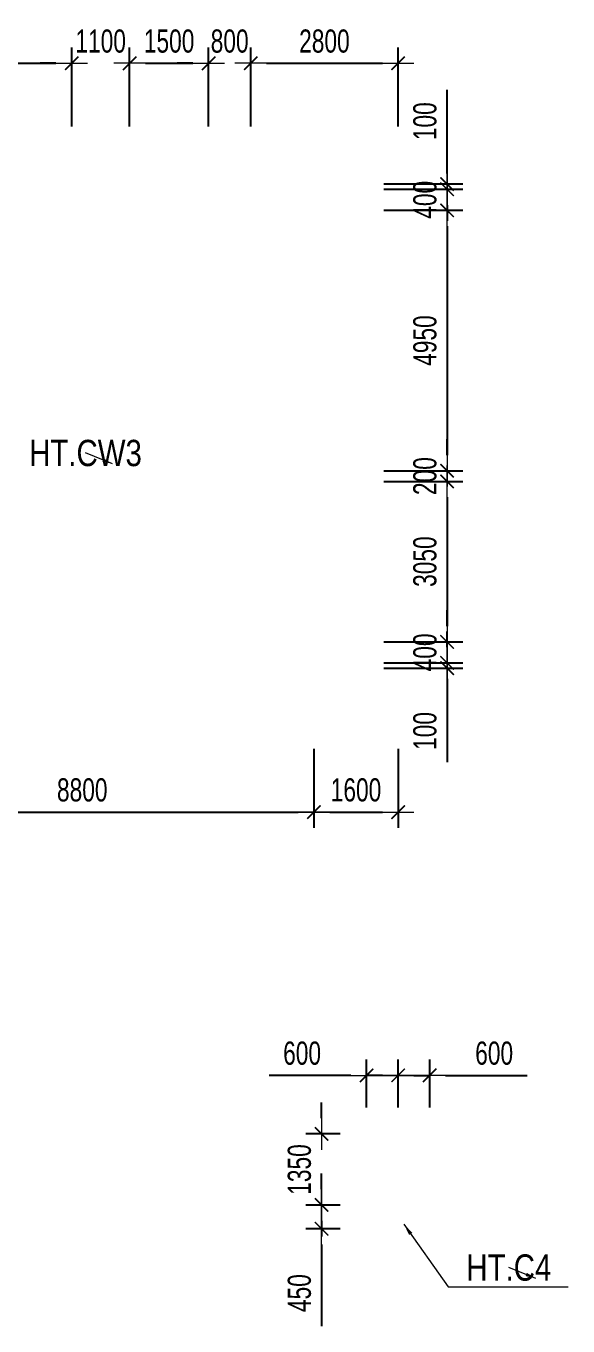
# Model space of a CAD drawing. Header units: millimetres. Extents: x -259680 to 286077, y -1281 to 94455.
# Drawn here: x 174882 to 185176, y 6601 to 31302 of the extents above; entities that cross this region are included whole.
import ezdxf
from ezdxf.enums import TextEntityAlignment as Align

# ---------------------------------------------------------------- set-up
doc = ezdxf.new("R2010")
doc.units = ezdxf.units.MM
doc.layers.get('0').update_dxf_attribs({"lineweight": 20})
doc.layers.get('Defpoints').update_dxf_attribs({"color": 151, "lineweight": 9})
for name, color, linetype, lineweight in [('$1$NDC_S_ANNO', 7, 'Continuous', 20), ('$1$NDC_S_BEAM NAME', 7, 'Continuous', 9), ('$1$NDC_S_DIM', 1, 'Continuous', 15), ('$1$NDC_S_VN TEXT', 7, 'Continuous', 20), ('NDC_S_DIM', 1, 'Continuous', 15)]:
    doc.layers.add(name, color=color, linetype=linetype, lineweight=lineweight)
doc.styles.add('$1$NDC_DIM', font='', dxfattribs={"width": 0.75})
doc.styles.add('$2$ARIAL', font='arial.ttf', dxfattribs={"width": 0.8})
doc.styles.add('NDC_DIM', font='', dxfattribs={"width": 0.75})
doc.styles.get('$1$NDC_DIM').set_extended_font_data('Dotum')
doc.styles.get('NDC_DIM').set_extended_font_data('Dotum')
doc.dimstyles.new('$0$NDC_dim_150', dxfattribs={"dimscale": 150, "dimtxt": 2.2, "dimasz": 1.5, "dimexe": 1.5, "dimexo": 2.5, "dimgap": 1, "dimtad": 1, "dimdec": 0, "dimzin": 0, "dimdsep": 46, "dimtxsty": '$1$NDC_DIM', "dimblk": '$1$DIMMARK', "dimcen": 0.09, "dimdle": 1.2, "dimclrd": 1, "dimclre": 1, "dimclrt": 3, "dimadec": 0, "dimazin": 0, "dimtfac": 1, "dimtdec": 0, "dimtix": 1, "dimtofl": 0, "dimtmove": 0, "dimatfit": 3, "dimfxl": 6, "dimfxlon": 1, "dimtolj": 1, "dimtzin": 0, "dimarcsym": 0})
doc.dimstyles.new('$1$NDC_dim_iso', dxfattribs={"dimtxt": 2.2, "dimasz": 1, "dimexe": 1.5, "dimexo": 2.5, "dimgap": 1, "dimtad": 1, "dimdec": 0, "dimzin": 0, "dimdsep": 46, "dimtxsty": '$1$NDC_DIM', "dimblk": '$1$DIMMARK', "dimcen": 0.09, "dimdle": 1.2, "dimclrd": 1, "dimclre": 1, "dimclrt": 3, "dimadec": 0, "dimazin": 0, "dimtfac": 1, "dimtdec": 0, "dimtix": 1, "dimtofl": 0, "dimtmove": 0, "dimatfit": 3, "dimfxl": 6, "dimfxlon": 1, "dimtolj": 1, "dimtzin": 0, "dimarcsym": 0})
doc.dimstyles.new('NDC_dim_200', dxfattribs={"dimscale": 200, "dimtxt": 2.2, "dimasz": 1.5, "dimexe": 1.5, "dimexo": 2.5, "dimgap": 1, "dimtad": 1, "dimdec": 0, "dimzin": 0, "dimdsep": 46, "dimtxsty": 'NDC_DIM', "dimblk": 'DIMMARK', "dimcen": 0.09, "dimdle": 1.2, "dimclrd": 1, "dimclre": 1, "dimclrt": 3, "dimadec": 0, "dimazin": 0, "dimtfac": 1, "dimtdec": 0, "dimtix": 1, "dimtofl": 0, "dimtmove": 0, "dimatfit": 3, "dimfxl": 6, "dimfxlon": 1, "dimtolj": 1, "dimtzin": 0, "dimarcsym": 0})

# ---------------------------------------------------------------- blocks, each defined once
blk = doc.blocks.new('$1$DIMMARK')
at = {"layer": '$1$NDC_S_DIM', "color": 1}
blk.add_line((-1.5, 0), (1, 0), dxfattribs=at)
at = {"layer": '$1$NDC_S_DIM', "color": 2, "const_width": 0.1}
blk.add_lwpolyline([(-0.42, -0.42), (0.42, 0.42)], dxfattribs=at)
blk = doc.blocks.new('DIMMARK')
at = {"layer": 'NDC_S_DIM', "color": 1}
blk.add_line((-1.5, 0), (1, 0), dxfattribs=at)
at = {"layer": 'NDC_S_DIM', "color": 2, "const_width": 0.1}
blk.add_lwpolyline([(-0.424, -0.424), (0.424, 0.424)], dxfattribs=at)
blk = doc.blocks.new('*D965')
at = {"layer": 'Defpoints', "color": 0, "ltscale": 100, "transparency": 16777216}
for p in [(175750, 30593), (171550, 28300), (175750, 28300)]:
    blk.add_point(p, dxfattribs=at)
at = {"layer": 'NDC_S_DIM', "color": 1, "lineweight": -2, "ltscale": 100, "transparency": 16777216}
for p, q in [((171550, 29393), (171550, 30893)), ((175750, 29393), (175750, 30893)), ((171850, 30593), (175450, 30593))]:
    blk.add_line(p, q, dxfattribs=at)
at = {"layer": 'NDC_S_DIM', "color": 1, "lineweight": -2, "ltscale": 100, "transparency": 16777216, "xscale": 300, "yscale": 300, "zscale": 300, "rotation": 180}
blk.add_blockref('DIMMARK', (171550, 30593), dxfattribs=at)
at = {"layer": 'NDC_S_DIM', "color": 1, "lineweight": -2, "ltscale": 100, "transparency": 16777216, "xscale": 300, "yscale": 300, "zscale": 300}
blk.add_blockref('DIMMARK', (175750, 30593), dxfattribs=at)
at = {"layer": 'NDC_S_DIM', "color": 3, "ltscale": 100, "transparency": 16777216, "insert": (173650, 31013), "char_height": 440, "attachment_point": 5, "style": 'NDC_DIM'}
blk.add_mtext('\\A1;4200', dxfattribs=at)
blk = doc.blocks.new('*D966')
at = {"layer": 'Defpoints', "color": 0, "ltscale": 100, "transparency": 16777216}
for p in [(176850, 30593), (175750, 28300), (176850, 28300)]:
    blk.add_point(p, dxfattribs=at)
at = {"layer": 'NDC_S_DIM', "color": 1, "lineweight": -2, "ltscale": 100, "transparency": 16777216}
for p, q in [((175750, 29393), (175750, 30893)), ((176850, 29393), (176850, 30893)), ((175450, 30593), (175150, 30593)), ((177150, 30593), (177450, 30593))]:
    blk.add_line(p, q, dxfattribs=at)
at = {"layer": 'NDC_S_DIM', "color": 1, "lineweight": -2, "ltscale": 100, "transparency": 16777216, "xscale": 300, "yscale": 300, "zscale": 300}
blk.add_blockref('DIMMARK', (175750, 30593), dxfattribs=at)
at = {"layer": 'NDC_S_DIM', "color": 1, "lineweight": -2, "ltscale": 100, "transparency": 16777216, "xscale": 300, "yscale": 300, "zscale": 300, "rotation": 180}
blk.add_blockref('DIMMARK', (176850, 30593), dxfattribs=at)
at = {"layer": 'NDC_S_DIM', "color": 3, "ltscale": 100, "transparency": 16777216, "insert": (176300, 31013), "char_height": 440, "attachment_point": 5, "style": 'NDC_DIM'}
blk.add_mtext('\\A1;1100', dxfattribs=at)
blk = doc.blocks.new('*D967')
at = {"layer": 'Defpoints', "color": 0, "ltscale": 100, "transparency": 16777216}
for p in [(178350, 30593), (176850, 28300), (178350, 28300)]:
    blk.add_point(p, dxfattribs=at)
at = {"layer": 'NDC_S_DIM', "color": 1, "lineweight": -2, "ltscale": 100, "transparency": 16777216}
for p, q in [((176850, 29393), (176850, 30893)), ((178350, 29393), (178350, 30893)), ((177150, 30593), (178050, 30593))]:
    blk.add_line(p, q, dxfattribs=at)
at = {"layer": 'NDC_S_DIM', "color": 1, "lineweight": -2, "ltscale": 100, "transparency": 16777216, "xscale": 300, "yscale": 300, "zscale": 300, "rotation": 180}
blk.add_blockref('DIMMARK', (176850, 30593), dxfattribs=at)
at = {"layer": 'NDC_S_DIM', "color": 1, "lineweight": -2, "ltscale": 100, "transparency": 16777216, "xscale": 300, "yscale": 300, "zscale": 300}
blk.add_blockref('DIMMARK', (178350, 30593), dxfattribs=at)
at = {"layer": 'NDC_S_DIM', "color": 3, "ltscale": 100, "transparency": 16777216, "insert": (177600, 31013), "char_height": 440, "attachment_point": 5, "style": 'NDC_DIM'}
blk.add_mtext('\\A1;1500', dxfattribs=at)
blk = doc.blocks.new('*D968')
at = {"layer": 'Defpoints', "color": 0, "ltscale": 100, "transparency": 16777216}
for p in [(179150, 30593), (178350, 28300), (179150, 28300)]:
    blk.add_point(p, dxfattribs=at)
at = {"layer": 'NDC_S_DIM', "color": 1, "lineweight": -2, "ltscale": 100, "transparency": 16777216}
for p, q in [((178350, 29393), (178350, 30893)), ((179150, 29393), (179150, 30893)), ((178050, 30593), (177750, 30593)), ((179450, 30593), (179750, 30593))]:
    blk.add_line(p, q, dxfattribs=at)
at = {"layer": 'NDC_S_DIM', "color": 1, "lineweight": -2, "ltscale": 100, "transparency": 16777216, "xscale": 300, "yscale": 300, "zscale": 300}
blk.add_blockref('DIMMARK', (178350, 30593), dxfattribs=at)
at = {"layer": 'NDC_S_DIM', "color": 1, "lineweight": -2, "ltscale": 100, "transparency": 16777216, "xscale": 300, "yscale": 300, "zscale": 300, "rotation": 180}
blk.add_blockref('DIMMARK', (179150, 30593), dxfattribs=at)
at = {"layer": 'NDC_S_DIM', "color": 3, "ltscale": 100, "transparency": 16777216, "insert": (178750, 31013), "char_height": 440, "attachment_point": 5, "style": 'NDC_DIM'}
blk.add_mtext('\\A1;800', dxfattribs=at)
blk = doc.blocks.new('*D969')
at = {"layer": 'Defpoints', "color": 0, "ltscale": 100, "transparency": 16777216}
for p in [(181950, 30593), (179150, 28300), (181950, 28300)]:
    blk.add_point(p, dxfattribs=at)
at = {"layer": 'NDC_S_DIM', "color": 1, "lineweight": -2, "ltscale": 100, "transparency": 16777216}
for p, q in [((179150, 29393), (179150, 30893)), ((181950, 29393), (181950, 30893)), ((179450, 30593), (181650, 30593))]:
    blk.add_line(p, q, dxfattribs=at)
at = {"layer": 'NDC_S_DIM', "color": 1, "lineweight": -2, "ltscale": 100, "transparency": 16777216, "xscale": 300, "yscale": 300, "zscale": 300, "rotation": 180}
blk.add_blockref('DIMMARK', (179150, 30593), dxfattribs=at)
at = {"layer": 'NDC_S_DIM', "color": 1, "lineweight": -2, "ltscale": 100, "transparency": 16777216, "xscale": 300, "yscale": 300, "zscale": 300}
blk.add_blockref('DIMMARK', (181950, 30593), dxfattribs=at)
at = {"layer": 'NDC_S_DIM', "color": 3, "ltscale": 100, "transparency": 16777216, "insert": (180550, 31013), "char_height": 440, "attachment_point": 5, "style": 'NDC_DIM'}
blk.add_mtext('\\A1;2800', dxfattribs=at)
blk = doc.blocks.new('*D980')
at = {"layer": 'Defpoints', "color": 0, "ltscale": 100, "transparency": 16777216}
for p in [(171550, 19090), (180350, 19090), (180350, 16365)]:
    blk.add_point(p, dxfattribs=at)
at = {"layer": 'NDC_S_DIM', "color": 1, "lineweight": -2, "ltscale": 100, "transparency": 16777216}
for p, q in [((171550, 17565), (171550, 16065)), ((180350, 17565), (180350, 16065)), ((171850, 16365), (180050, 16365))]:
    blk.add_line(p, q, dxfattribs=at)
at = {"layer": 'NDC_S_DIM', "color": 1, "lineweight": -2, "ltscale": 100, "transparency": 16777216, "xscale": 300, "yscale": 300, "zscale": 300, "rotation": 180}
blk.add_blockref('DIMMARK', (171550, 16365), dxfattribs=at)
at = {"layer": 'NDC_S_DIM', "color": 1, "lineweight": -2, "ltscale": 100, "transparency": 16777216, "xscale": 300, "yscale": 300, "zscale": 300}
blk.add_blockref('DIMMARK', (180350, 16365), dxfattribs=at)
at = {"layer": 'NDC_S_DIM', "color": 3, "ltscale": 100, "transparency": 16777216, "insert": (175950, 16785), "char_height": 440, "attachment_point": 5, "style": 'NDC_DIM'}
blk.add_mtext('\\A1;8800', dxfattribs=at)
blk = doc.blocks.new('*D981')
at = {"layer": 'Defpoints', "color": 0, "ltscale": 100, "transparency": 16777216}
for p in [(180350, 28300), (181950, 28300), (181950, 16365)]:
    blk.add_point(p, dxfattribs=at)
at = {"layer": 'NDC_S_DIM', "color": 1, "lineweight": -2, "ltscale": 100, "transparency": 16777216}
for p, q in [((180350, 17565), (180350, 16065)), ((181950, 17565), (181950, 16065)), ((180650, 16365), (181650, 16365))]:
    blk.add_line(p, q, dxfattribs=at)
at = {"layer": 'NDC_S_DIM', "color": 1, "lineweight": -2, "ltscale": 100, "transparency": 16777216, "xscale": 300, "yscale": 300, "zscale": 300, "rotation": 180}
blk.add_blockref('DIMMARK', (180350, 16365), dxfattribs=at)
at = {"layer": 'NDC_S_DIM', "color": 1, "lineweight": -2, "ltscale": 100, "transparency": 16777216, "xscale": 300, "yscale": 300, "zscale": 300}
blk.add_blockref('DIMMARK', (181950, 16365), dxfattribs=at)
at = {"layer": 'NDC_S_DIM', "color": 3, "ltscale": 100, "transparency": 16777216, "insert": (181150, 16785), "char_height": 440, "attachment_point": 5, "style": 'NDC_DIM'}
blk.add_mtext('\\A1;1600', dxfattribs=at)
blk = doc.blocks.new('*D1145')
at = {"layer": 'Defpoints', "color": 0, "ltscale": 100, "transparency": 16777216}
for p in [(180350, 28200), (182880, 28200), (180350, 27800)]:
    blk.add_point(p, dxfattribs=at)
at = {"layer": 'NDC_S_DIM', "color": 1, "lineweight": -2, "ltscale": 100, "transparency": 16777216}
for p, q in [((182880, 28500), (182880, 28800)), ((181680, 28200), (183180, 28200)), ((181680, 27800), (183180, 27800)), ((182880, 27500), (182880, 27200))]:
    blk.add_line(p, q, dxfattribs=at)
at = {"layer": 'NDC_S_DIM', "color": 1, "lineweight": -2, "ltscale": 100, "transparency": 16777216, "xscale": 300, "yscale": 300, "zscale": 300}
for p, rotation in [((182880, 28200), 270), ((182880, 27800), 90)]:
    blk.add_blockref('DIMMARK', p, dxfattribs=dict(at, rotation=rotation))
at = {"layer": 'NDC_S_DIM', "color": 3, "ltscale": 100, "transparency": 16777216, "insert": (182460, 28000), "char_height": 440, "attachment_point": 5, "rotation": 90, "style": 'NDC_DIM'}
blk.add_mtext('\\A1;400', dxfattribs=at)
blk = doc.blocks.new('*D1146')
at = {"layer": 'Defpoints', "color": 0, "ltscale": 100, "transparency": 16777216}
for p in [(180350, 28300), (180350, 28200), (182880, 28300)]:
    blk.add_point(p, dxfattribs=at)
at = {"layer": 'NDC_S_DIM', "color": 1, "lineweight": -2, "ltscale": 100, "transparency": 16777216}
for p, q in [((182880, 28600), (182880, 30086)), ((181680, 28300), (183180, 28300)), ((181680, 28200), (183180, 28200)), ((182880, 27900), (182880, 27600))]:
    blk.add_line(p, q, dxfattribs=at)
at = {"layer": 'NDC_S_DIM', "color": 1, "lineweight": -2, "ltscale": 100, "transparency": 16777216, "xscale": 300, "yscale": 300, "zscale": 300}
for p, rotation in [((182880, 28300), 270), ((182880, 28200), 90)]:
    blk.add_blockref('DIMMARK', p, dxfattribs=dict(at, rotation=rotation))
at = {"layer": 'NDC_S_DIM', "color": 3, "ltscale": 100, "transparency": 16777216, "insert": (182460, 29493), "char_height": 440, "attachment_point": 5, "rotation": 90, "style": 'NDC_DIM'}
blk.add_mtext('\\A1;100', dxfattribs=at)
blk = doc.blocks.new('*D1140')
at = {"layer": 'Defpoints', "color": 0, "ltscale": 100, "transparency": 16777216}
for p in [(180350, 27800), (179850, 22850), (182880, 22850)]:
    blk.add_point(p, dxfattribs=at)
at = {"layer": 'NDC_S_DIM', "color": 1, "lineweight": -2, "ltscale": 100, "transparency": 16777216}
for p, q in [((181680, 27800), (183180, 27800)), ((182880, 27500), (182880, 23150)), ((181680, 22850), (183180, 22850))]:
    blk.add_line(p, q, dxfattribs=at)
at = {"layer": 'NDC_S_DIM', "color": 1, "lineweight": -2, "ltscale": 100, "transparency": 16777216, "xscale": 300, "yscale": 300, "zscale": 300}
for p, rotation in [((182880, 27800), 90), ((182880, 22850), 270)]:
    blk.add_blockref('DIMMARK', p, dxfattribs=dict(at, rotation=rotation))
at = {"layer": 'NDC_S_DIM', "color": 3, "ltscale": 100, "transparency": 16777216, "insert": (182460, 25325), "char_height": 440, "attachment_point": 5, "rotation": 90, "style": 'NDC_DIM'}
blk.add_mtext('\\A1;4950', dxfattribs=at)
blk = doc.blocks.new('*D1141')
at = {"layer": 'Defpoints', "color": 0, "ltscale": 100, "transparency": 16777216}
for p in [(179850, 22850), (179850, 22650), (182880, 22650)]:
    blk.add_point(p, dxfattribs=at)
at = {"layer": 'NDC_S_DIM', "color": 1, "lineweight": -2, "ltscale": 100, "transparency": 16777216}
for p, q in [((182880, 23150), (182880, 23450)), ((181680, 22850), (183180, 22850)), ((181680, 22650), (183180, 22650)), ((182880, 22350), (182880, 22050))]:
    blk.add_line(p, q, dxfattribs=at)
at = {"layer": 'NDC_S_DIM', "color": 1, "lineweight": -2, "ltscale": 100, "transparency": 16777216, "xscale": 300, "yscale": 300, "zscale": 300}
for p, rotation in [((182880, 22850), 270), ((182880, 22650), 90)]:
    blk.add_blockref('DIMMARK', p, dxfattribs=dict(at, rotation=rotation))
at = {"layer": 'NDC_S_DIM', "color": 3, "ltscale": 100, "transparency": 16777216, "insert": (182460, 22750), "char_height": 440, "attachment_point": 5, "rotation": 90, "style": 'NDC_DIM'}
blk.add_mtext('\\A1;200', dxfattribs=at)
blk = doc.blocks.new('*D1142')
at = {"layer": 'Defpoints', "color": 0, "ltscale": 100, "transparency": 16777216}
for p in [(179850, 22650), (180350, 19600), (182880, 19600)]:
    blk.add_point(p, dxfattribs=at)
at = {"layer": 'NDC_S_DIM', "color": 1, "lineweight": -2, "ltscale": 100, "transparency": 16777216}
for p, q in [((181680, 22650), (183180, 22650)), ((182880, 22350), (182880, 19900)), ((181680, 19600), (183180, 19600))]:
    blk.add_line(p, q, dxfattribs=at)
at = {"layer": 'NDC_S_DIM', "color": 1, "lineweight": -2, "ltscale": 100, "transparency": 16777216, "xscale": 300, "yscale": 300, "zscale": 300}
for p, rotation in [((182880, 22650), 90), ((182880, 19600), 270)]:
    blk.add_blockref('DIMMARK', p, dxfattribs=dict(at, rotation=rotation))
at = {"layer": 'NDC_S_DIM', "color": 3, "ltscale": 100, "transparency": 16777216, "insert": (182460, 21125), "char_height": 440, "attachment_point": 5, "rotation": 90, "style": 'NDC_DIM'}
blk.add_mtext('\\A1;3050', dxfattribs=at)
blk = doc.blocks.new('*D1143')
at = {"layer": 'Defpoints', "color": 0, "ltscale": 100, "transparency": 16777216}
for p in [(180350, 19600), (180350, 19200), (182880, 19200)]:
    blk.add_point(p, dxfattribs=at)
at = {"layer": 'NDC_S_DIM', "color": 1, "lineweight": -2, "ltscale": 100, "transparency": 16777216}
for p, q in [((182880, 19900), (182880, 20200)), ((181680, 19600), (183180, 19600)), ((181680, 19200), (183180, 19200)), ((182880, 18900), (182880, 18600))]:
    blk.add_line(p, q, dxfattribs=at)
at = {"layer": 'NDC_S_DIM', "color": 1, "lineweight": -2, "ltscale": 100, "transparency": 16777216, "xscale": 300, "yscale": 300, "zscale": 300}
for p, rotation in [((182880, 19600), 270), ((182880, 19200), 90)]:
    blk.add_blockref('DIMMARK', p, dxfattribs=dict(at, rotation=rotation))
at = {"layer": 'NDC_S_DIM', "color": 3, "ltscale": 100, "transparency": 16777216, "insert": (182460, 19400), "char_height": 440, "attachment_point": 5, "rotation": 90, "style": 'NDC_DIM'}
blk.add_mtext('\\A1;400', dxfattribs=at)
blk = doc.blocks.new('*D1144')
at = {"layer": 'Defpoints', "color": 0, "ltscale": 100, "transparency": 16777216}
for p in [(180350, 19200), (180350, 19100), (182880, 19100)]:
    blk.add_point(p, dxfattribs=at)
at = {"layer": 'NDC_S_DIM', "color": 1, "lineweight": -2, "ltscale": 100, "transparency": 16777216}
for p, q in [((182880, 19500), (182880, 19800)), ((181680, 19200), (183180, 19200)), ((181680, 19100), (183180, 19100)), ((182880, 18800), (182880, 17314))]:
    blk.add_line(p, q, dxfattribs=at)
at = {"layer": 'NDC_S_DIM', "color": 1, "lineweight": -2, "ltscale": 100, "transparency": 16777216, "xscale": 300, "yscale": 300, "zscale": 300}
for p, rotation in [((182880, 19200), 270), ((182880, 19100), 90)]:
    blk.add_blockref('DIMMARK', p, dxfattribs=dict(at, rotation=rotation))
at = {"layer": 'NDC_S_DIM', "color": 3, "ltscale": 100, "transparency": 16777216, "insert": (182460, 17907), "char_height": 440, "attachment_point": 5, "rotation": 90, "style": 'NDC_DIM'}
blk.add_mtext('\\A1;100', dxfattribs=at)
blk = doc.blocks.new('*D1316')
at = {"layer": 'Defpoints', "color": 0, "ltscale": 100, "transparency": 16777216}
for p in [(181350, 10250), (180496, 8900), (181350, 8900)]:
    blk.add_point(p, dxfattribs=at)
at = {"layer": 'NDC_S_DIM', "color": 1, "lineweight": -2, "ltscale": 100, "transparency": 16777216}
for p, q in [((180496, 10550), (180496, 10850)), ((180850, 10250), (180196, 10250)), ((180850, 8900), (180196, 8900)), ((180496, 8600), (180496, 8300))]:
    blk.add_line(p, q, dxfattribs=at)
at = {"layer": 'NDC_S_DIM', "color": 1, "lineweight": -2, "ltscale": 100, "transparency": 16777216, "xscale": 300, "yscale": 300, "zscale": 300}
for p, rotation in [((180496, 10250), 270), ((180496, 8900), 90)]:
    blk.add_blockref('DIMMARK', p, dxfattribs=dict(at, rotation=rotation))
at = {"layer": 'NDC_S_DIM', "color": 3, "ltscale": 100, "transparency": 16777216, "insert": (180076, 9575), "char_height": 440, "attachment_point": 5, "rotation": 90, "style": 'NDC_DIM'}
blk.add_mtext('\\A1;1350', dxfattribs=at)
blk = doc.blocks.new('*D1317')
at = {"layer": 'Defpoints', "color": 0, "ltscale": 100, "transparency": 16777216}
for p in [(181350, 8900), (180496, 8450), (181350, 8450)]:
    blk.add_point(p, dxfattribs=at)
at = {"layer": 'NDC_S_DIM', "color": 1, "lineweight": -2, "ltscale": 100, "transparency": 16777216}
for p, q in [((180496, 9200), (180496, 9500)), ((180850, 8900), (180196, 8900)), ((180850, 8450), (180196, 8450)), ((180496, 8150), (180496, 6601))]:
    blk.add_line(p, q, dxfattribs=at)
at = {"layer": 'NDC_S_DIM', "color": 1, "lineweight": -2, "ltscale": 100, "transparency": 16777216, "xscale": 300, "yscale": 300, "zscale": 300}
for p, rotation in [((180496, 8900), 270), ((180496, 8450), 90)]:
    blk.add_blockref('DIMMARK', p, dxfattribs=dict(at, rotation=rotation))
at = {"layer": 'NDC_S_DIM', "color": 3, "ltscale": 100, "transparency": 16777216, "insert": (180076, 7226), "char_height": 440, "attachment_point": 5, "rotation": 90, "style": 'NDC_DIM'}
blk.add_mtext('\\A1;450', dxfattribs=at)
blk = doc.blocks.new('*D1318')
at = {"layer": 'Defpoints', "color": 0, "ltscale": 100, "transparency": 16777216}
for p in [(181950, 11363), (181350, 10250), (181950, 10250)]:
    blk.add_point(p, dxfattribs=at)
at = {"layer": 'NDC_S_DIM', "color": 1, "lineweight": -2, "ltscale": 100, "transparency": 16777216}
for p, q in [((181350, 10750), (181350, 11663)), ((181950, 10750), (181950, 11663)), ((181050, 11363), (179501, 11363)), ((182250, 11363), (182550, 11363))]:
    blk.add_line(p, q, dxfattribs=at)
at = {"layer": 'NDC_S_DIM', "color": 1, "lineweight": -2, "ltscale": 100, "transparency": 16777216, "xscale": 300, "yscale": 300, "zscale": 300}
blk.add_blockref('DIMMARK', (181350, 11363), dxfattribs=at)
at = {"layer": 'NDC_S_DIM', "color": 1, "lineweight": -2, "ltscale": 100, "transparency": 16777216, "xscale": 300, "yscale": 300, "zscale": 300, "rotation": 180}
blk.add_blockref('DIMMARK', (181950, 11363), dxfattribs=at)
at = {"layer": 'NDC_S_DIM', "color": 3, "ltscale": 100, "transparency": 16777216, "insert": (180126, 11783), "char_height": 440, "attachment_point": 5, "style": 'NDC_DIM'}
blk.add_mtext('\\A1;600', dxfattribs=at)
blk = doc.blocks.new('*D1319')
at = {"layer": 'Defpoints', "color": 0, "ltscale": 100, "transparency": 16777216}
for p in [(182550, 11363), (181950, 10250), (182550, 10250)]:
    blk.add_point(p, dxfattribs=at)
at = {"layer": 'NDC_S_DIM', "color": 1, "lineweight": -2, "ltscale": 100, "transparency": 16777216}
for p, q in [((181950, 10750), (181950, 11663)), ((182550, 10750), (182550, 11663)), ((181650, 11363), (181350, 11363)), ((182850, 11363), (184399, 11363))]:
    blk.add_line(p, q, dxfattribs=at)
at = {"layer": 'NDC_S_DIM', "color": 1, "lineweight": -2, "ltscale": 100, "transparency": 16777216, "xscale": 300, "yscale": 300, "zscale": 300}
blk.add_blockref('DIMMARK', (181950, 11363), dxfattribs=at)
at = {"layer": 'NDC_S_DIM', "color": 1, "lineweight": -2, "ltscale": 100, "transparency": 16777216, "xscale": 300, "yscale": 300, "zscale": 300, "rotation": 180}
blk.add_blockref('DIMMARK', (182550, 11363), dxfattribs=at)
at = {"layer": 'NDC_S_DIM', "color": 3, "ltscale": 100, "transparency": 16777216, "insert": (183774, 11783), "char_height": 440, "attachment_point": 5, "style": 'NDC_DIM'}
blk.add_mtext('\\A1;600', dxfattribs=at)
blk = doc.blocks.new('*U220')
at = {"layer": '$1$NDC_S_ANNO', "ltscale": 0.8, "style": '$2$ARIAL', "width": 0.8, "flags": 1}
blk.add_attdef('CHU_THICH', text='', height=2.5, dxfattribs=at).set_placement((0, 0), align=Align.MIDDLE_CENTER)
at = {"layer": '$1$NDC_S_ANNO', "ltscale": 0.8, "style": '$2$ARIAL', "width": 0.8}
blk.add_attdef('TEN', text='', height=2.5, dxfattribs=at).set_placement((-2.58, 1.03), align=Align.MIDDLE_CENTER)
at = {"layer": 'Defpoints'}
blk.add_leader([(0, 0), (-2.58, 1.03)], dimstyle='$1$NDC_dim_iso', override={"dimgap": 0.625, "dimtad": 0}, dxfattribs=at)
blk = doc.blocks.new('$0$co t check')
at = {"layer": '$1$NDC_S_BEAM NAME', "xscale": 200, "yscale": 200, "zscale": 200}
blk.add_blockref('*U220', (174487, 22983), dxfattribs=at).add_auto_attribs({'TEN': 'HT.CW3'})
at = {"layer": '$1$NDC_S_VN TEXT', "xscale": 200, "yscale": 200, "zscale": 200}
blk.add_blockref('*U220', (182528, 7506), dxfattribs=at).add_auto_attribs({'TEN': 'HT.C4'})
blk.add_leader([(180019, 8536), (180862, 7347), (183136, 7347)], dimstyle='$0$NDC_dim_150', override={"dimgap": 1, "dimtad": 0})

msp = doc.modelspace()

# ---------------------------------------------------------------- block references
at = {"layer": '$1$NDC_S_DIM'}
msp.add_blockref('$0$co t check', (2040.6, 0), dxfattribs=at)

# ---------------------------------------------------------------- dimensions: what is measured, and where the dimension line sits
at = {"layer": 'NDC_S_DIM', "ltscale": 100}
for base, p1, p2, picture, middle in [((175750, 30593.2), (171550, 28300), (175750, 28300), '*D965', (173650, 31013.2)), ((176850, 30593.2), (175750, 28300), (176850, 28300), '*D966', (176300, 31013.2)), ((178350, 30593.2), (176850, 28300), (178350, 28300), '*D967', (177600, 31013.2)), ((179150, 30593.2), (178350, 28300), (179150, 28300), '*D968', (178750, 31013.2)), ((181950, 30593.2), (179150, 28300), (181950, 28300), '*D969', (180550, 31013.2)), ((181950, 16364.7), (180350, 28300), (181950, 28300), '*D981', (181150, 16784.7)), ((180350, 16364.7), (171550, 19090), (180350, 19090), '*D980', (175950, 16785))]:
    dim = msp.add_linear_dim(base=base, p1=p1, p2=p2, dimstyle='NDC_dim_200', override={"dimtmove": 1}, dxfattribs=at)
    dim.commit()
    dim.dimension.update_dxf_attribs({"geometry": picture, "text_midpoint": middle})
for base, p1, p2, picture, middle in [((182880, 28300), (180350, 28200), (180350, 28300), '*D1146', (182880, 29492.9)), ((182880, 19100), (180350, 19200), (180350, 19100), '*D1144', (182880, 17907.1)), ((180495.6, 8450), (181350, 8900), (181350, 8450), '*D1317', (180495.6, 7225.7))]:
    dim = msp.add_linear_dim(base=base, p1=p1, p2=p2, angle=90, dimstyle='NDC_dim_200', dxfattribs=at)
    dim.commit()
    dim.dimension.update_dxf_attribs({"geometry": picture, "text_midpoint": middle, "dimtype": 160})
for base, p1, p2, picture, middle in [((182880, 28200), (180350, 27800), (180350, 28200), '*D1145', (182460, 28000)), ((182880, 22850), (180350, 27800), (179850, 22850), '*D1140', (182460, 25325)), ((182880, 22650), (179850, 22850), (179850, 22650), '*D1141', (182460, 22750)), ((182880, 19600), (179850, 22650), (180350, 19600), '*D1142', (182460, 21125)), ((182880, 19200), (180350, 19600), (180350, 19200), '*D1143', (182460, 19400)), ((180495.6, 8900), (181350, 10250), (181350, 8900), '*D1316', (180075.6, 9575))]:
    dim = msp.add_linear_dim(base=base, p1=p1, p2=p2, angle=90, dimstyle='NDC_dim_200', dxfattribs=at)
    dim.commit()
    dim.dimension.update_dxf_attribs({"geometry": picture, "text_midpoint": middle})
for base, p1, p2, picture, middle in [((181950, 11363.3), (181350, 10250), (181950, 10250), '*D1318', (180125.7, 11363.3)), ((182550, 11363.3), (181950, 10250), (182550, 10250), '*D1319', (183774.3, 11363.3))]:
    dim = msp.add_linear_dim(base=base, p1=p1, p2=p2, dimstyle='NDC_dim_200', dxfattribs=at)
    dim.commit()
    dim.dimension.update_dxf_attribs({"geometry": picture, "text_midpoint": middle, "dimtype": 160})

doc.saveas('drawing.dxf')
